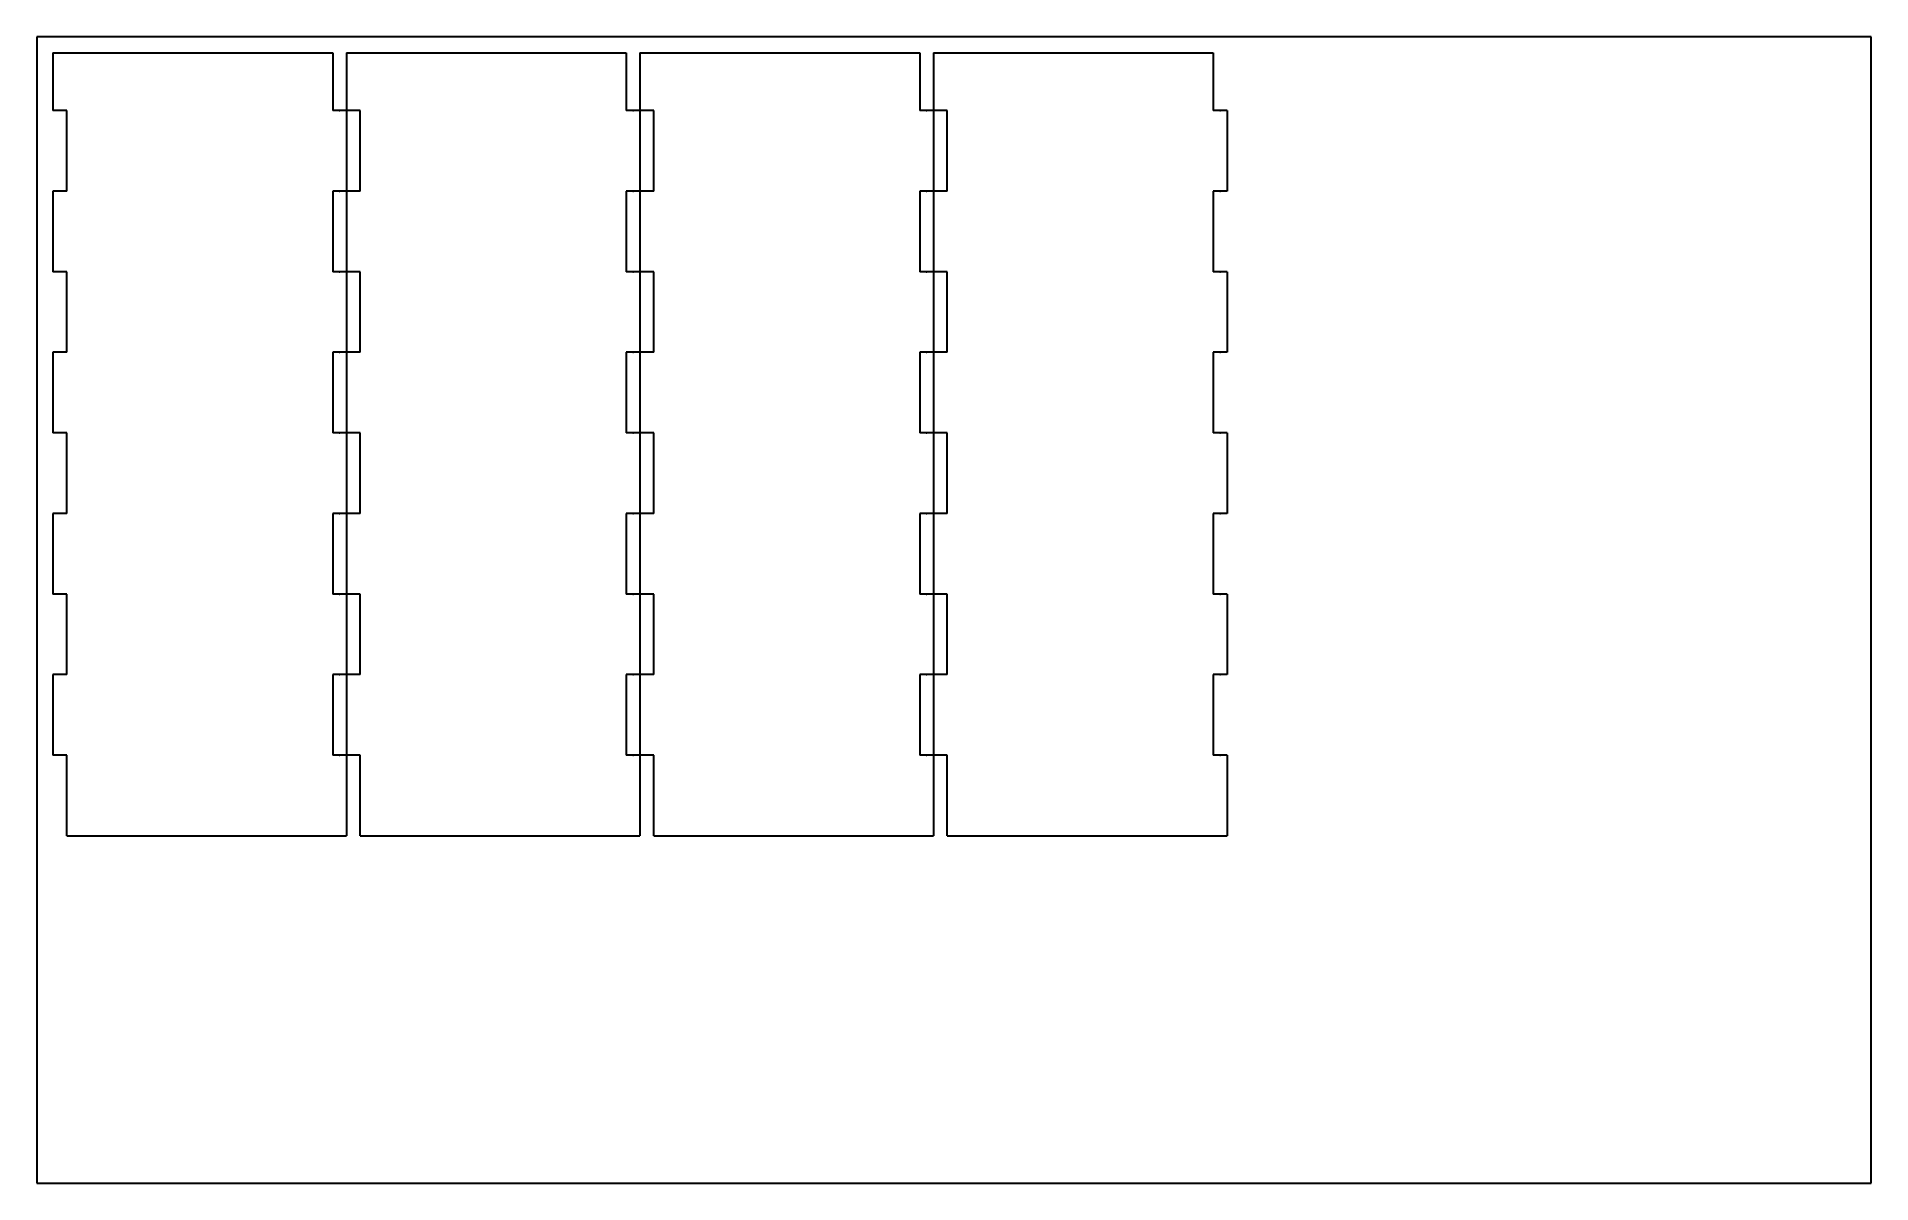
# Model space of a CAD drawing. Header units: millimetres. Extents: x 2495 to 3295, y 1293 to 1793.
import ezdxf

# ---------------------------------------------------------------- set-up
doc = ezdxf.new("R2010")
doc.units = ezdxf.units.MM
doc.layers.add('Tyk fuldstregslinje (Optegning)', color=7, linetype='Continuous', lineweight=30)

msp = doc.modelspace()

# ---------------------------------------------------------------- linework, layer by layer
at = {"layer": 'Tyk fuldstregslinje (Optegning)'}
for p, q in [((3295.28, 1792.67), (2495.28, 1792.67)), ((2495.28, 1792.67), (2495.28, 1292.67)), ((3295.28, 1292.67), (3295.28, 1792.67)), ((2502.35, 1785.6), (2624.35, 1785.6)), ((2502.35, 1785.6), (2502.35, 1760.46)), ((2624.35, 1785.6), (2624.35, 1760.46)), ((2630.35, 1785.6), (2752.35, 1785.6)), ((2630.35, 1785.6), (2630.35, 1760.46)), ((2752.35, 1785.6), (2752.35, 1760.46)), ((2758.35, 1785.6), (2880.35, 1785.6)), ((2758.35, 1785.6), (2758.35, 1760.46)), ((2880.35, 1785.6), (2880.35, 1760.46)), ((2886.35, 1785.6), (3008.35, 1785.6)), ((2886.35, 1785.6), (2886.35, 1760.46)), ((3008.35, 1785.6), (3008.35, 1760.46)), ((2508.35, 1760.46), (2502.35, 1760.46)), ((2508.35, 1725.32), (2508.35, 1760.46)), ((2630.35, 1760.46), (2624.35, 1760.46)), ((2630.35, 1760.46), (2630.35, 1725.32)), ((2636.35, 1760.46), (2630.35, 1760.46)), ((2636.35, 1725.32), (2636.35, 1760.46)), ((2758.35, 1760.46), (2752.35, 1760.46)), ((2758.35, 1760.46), (2758.35, 1725.32)), ((2764.35, 1760.46), (2758.35, 1760.46)), ((2764.35, 1725.32), (2764.35, 1760.46)), ((2886.35, 1760.46), (2880.35, 1760.46)), ((2886.35, 1760.46), (2886.35, 1725.32)), ((2892.35, 1760.46), (2886.35, 1760.46)), ((2892.35, 1725.32), (2892.35, 1760.46)), ((3014.35, 1760.46), (3008.35, 1760.46)), ((3014.35, 1760.46), (3014.35, 1725.32)), ((2502.35, 1725.32), (2502.35, 1690.19)), ((2508.35, 1725.32), (2502.35, 1725.32)), ((2624.35, 1725.32), (2624.35, 1690.19)), ((2630.35, 1725.32), (2624.35, 1725.32)), ((2630.35, 1725.32), (2630.35, 1690.19)), ((2636.35, 1725.32), (2630.35, 1725.32)), ((2752.35, 1725.32), (2752.35, 1690.19)), ((2758.35, 1725.32), (2752.35, 1725.32)), ((2758.35, 1725.32), (2758.35, 1690.19)), ((2764.35, 1725.32), (2758.35, 1725.32)), ((2880.35, 1725.32), (2880.35, 1690.19)), ((2886.35, 1725.32), (2880.35, 1725.32)), ((2886.35, 1725.32), (2886.35, 1690.19)), ((2892.35, 1725.32), (2886.35, 1725.32)), ((3008.35, 1725.32), (3008.35, 1690.19)), ((3014.35, 1725.32), (3008.35, 1725.32)), ((2508.35, 1690.19), (2502.35, 1690.19)), ((2508.35, 1655.05), (2508.35, 1690.19)), ((2630.35, 1690.19), (2624.35, 1690.19)), ((2630.35, 1690.19), (2630.35, 1655.05)), ((2636.35, 1690.19), (2630.35, 1690.19)), ((2636.35, 1655.05), (2636.35, 1690.19)), ((2758.35, 1690.19), (2752.35, 1690.19)), ((2758.35, 1690.19), (2758.35, 1655.05)), ((2764.35, 1690.19), (2758.35, 1690.19)), ((2764.35, 1655.05), (2764.35, 1690.19)), ((2886.35, 1690.19), (2880.35, 1690.19)), ((2886.35, 1690.19), (2886.35, 1655.05)), ((2892.35, 1690.19), (2886.35, 1690.19)), ((2892.35, 1655.05), (2892.35, 1690.19)), ((3014.35, 1690.19), (3008.35, 1690.19)), ((3014.35, 1690.19), (3014.35, 1655.05)), ((2502.35, 1655.05), (2502.35, 1619.91)), ((2508.35, 1655.05), (2502.35, 1655.05)), ((2624.35, 1655.05), (2624.35, 1619.91)), ((2630.35, 1655.05), (2624.35, 1655.05)), ((2630.35, 1655.05), (2630.35, 1619.91)), ((2636.35, 1655.05), (2630.35, 1655.05)), ((2752.35, 1655.05), (2752.35, 1619.91)), ((2758.35, 1655.05), (2752.35, 1655.05)), ((2758.35, 1655.05), (2758.35, 1619.91)), ((2764.35, 1655.05), (2758.35, 1655.05)), ((2880.35, 1655.05), (2880.35, 1619.91)), ((2886.35, 1655.05), (2880.35, 1655.05)), ((2886.35, 1655.05), (2886.35, 1619.91)), ((2892.35, 1655.05), (2886.35, 1655.05)), ((3008.35, 1655.05), (3008.35, 1619.91)), ((3014.35, 1655.05), (3008.35, 1655.05)), ((2508.35, 1619.91), (2502.35, 1619.91)), ((2508.35, 1584.77), (2508.35, 1619.91)), ((2630.35, 1619.91), (2624.35, 1619.91)), ((2630.35, 1619.91), (2630.35, 1584.77)), ((2636.35, 1619.91), (2630.35, 1619.91)), ((2636.35, 1584.77), (2636.35, 1619.91)), ((2758.35, 1619.91), (2752.35, 1619.91)), ((2758.35, 1619.91), (2758.35, 1584.77)), ((2764.35, 1619.91), (2758.35, 1619.91)), ((2764.35, 1584.77), (2764.35, 1619.91)), ((2886.35, 1619.91), (2880.35, 1619.91)), ((2886.35, 1619.91), (2886.35, 1584.77)), ((2892.35, 1619.91), (2886.35, 1619.91)), ((2892.35, 1584.77), (2892.35, 1619.91)), ((3014.35, 1619.91), (3008.35, 1619.91)), ((3014.35, 1619.91), (3014.35, 1584.77)), ((2502.35, 1584.77), (2502.35, 1549.63)), ((2508.35, 1584.77), (2502.35, 1584.77)), ((2624.35, 1584.77), (2624.35, 1549.63)), ((2630.35, 1584.77), (2624.35, 1584.77)), ((2630.35, 1584.77), (2630.35, 1549.63)), ((2636.35, 1584.77), (2630.35, 1584.77)), ((2752.35, 1584.77), (2752.35, 1549.63)), ((2758.35, 1584.77), (2752.35, 1584.77)), ((2758.35, 1584.77), (2758.35, 1549.63)), ((2764.35, 1584.77), (2758.35, 1584.77)), ((2880.35, 1584.77), (2880.35, 1549.63)), ((2886.35, 1584.77), (2880.35, 1584.77)), ((2886.35, 1584.77), (2886.35, 1549.63)), ((2892.35, 1584.77), (2886.35, 1584.77)), ((3008.35, 1584.77), (3008.35, 1549.63)), ((3014.35, 1584.77), (3008.35, 1584.77)), ((2508.35, 1549.63), (2502.35, 1549.63)), ((2508.35, 1514.49), (2508.35, 1549.63)), ((2630.35, 1549.63), (2624.35, 1549.63)), ((2630.35, 1549.63), (2630.35, 1514.49)), ((2636.35, 1549.63), (2630.35, 1549.63)), ((2636.35, 1514.49), (2636.35, 1549.63)), ((2758.35, 1549.63), (2752.35, 1549.63)), ((2758.35, 1549.63), (2758.35, 1514.49)), ((2764.35, 1549.63), (2758.35, 1549.63)), ((2764.35, 1514.49), (2764.35, 1549.63)), ((2886.35, 1549.63), (2880.35, 1549.63)), ((2886.35, 1549.63), (2886.35, 1514.49)), ((2892.35, 1549.63), (2886.35, 1549.63)), ((2892.35, 1514.49), (2892.35, 1549.63)), ((3014.35, 1549.63), (3008.35, 1549.63)), ((3014.35, 1549.63), (3014.35, 1514.49)), ((2502.35, 1514.49), (2502.35, 1479.35)), ((2508.35, 1514.49), (2502.35, 1514.49)), ((2624.35, 1514.49), (2624.35, 1479.35)), ((2630.35, 1514.49), (2624.35, 1514.49)), ((2630.35, 1514.49), (2630.35, 1479.35)), ((2636.35, 1514.49), (2630.35, 1514.49)), ((2752.35, 1514.49), (2752.35, 1479.35)), ((2758.35, 1514.49), (2752.35, 1514.49)), ((2758.35, 1514.49), (2758.35, 1479.35)), ((2764.35, 1514.49), (2758.35, 1514.49)), ((2880.35, 1514.49), (2880.35, 1479.35)), ((2886.35, 1514.49), (2880.35, 1514.49)), ((2886.35, 1514.49), (2886.35, 1479.35)), ((2892.35, 1514.49), (2886.35, 1514.49)), ((3008.35, 1514.49), (3008.35, 1479.35)), ((3014.35, 1514.49), (3008.35, 1514.49)), ((2508.35, 1479.35), (2502.35, 1479.35)), ((2508.35, 1444.21), (2508.35, 1479.35)), ((2630.35, 1479.35), (2624.35, 1479.35)), ((2630.35, 1479.35), (2630.35, 1444.21)), ((2636.35, 1479.35), (2630.35, 1479.35)), ((2636.35, 1444.21), (2636.35, 1479.35)), ((2758.35, 1479.35), (2752.35, 1479.35)), ((2758.35, 1479.35), (2758.35, 1444.21)), ((2764.35, 1479.35), (2758.35, 1479.35)), ((2764.35, 1444.21), (2764.35, 1479.35)), ((2886.35, 1479.35), (2880.35, 1479.35)), ((2886.35, 1479.35), (2886.35, 1444.21)), ((2892.35, 1479.35), (2886.35, 1479.35)), ((2892.35, 1444.21), (2892.35, 1479.35)), ((3014.35, 1479.35), (3008.35, 1479.35)), ((3014.35, 1479.35), (3014.35, 1444.21)), ((2508.35, 1444.21), (2630.35, 1444.21)), ((2636.35, 1444.21), (2758.35, 1444.21)), ((2764.35, 1444.21), (2886.35, 1444.21)), ((2892.35, 1444.21), (3014.35, 1444.21)), ((2495.28, 1292.67), (3295.28, 1292.67))]:
    msp.add_line(p, q, dxfattribs=at)
for p in [(2627.35, 1760.46), (2755.35, 1760.46), (2883.35, 1760.46), (3011.35, 1760.46), (2627.35, 1725.32), (2755.35, 1725.32), (2883.35, 1725.32), (3011.35, 1725.32), (2627.35, 1690.19), (2755.35, 1690.19), (2883.35, 1690.19), (3011.35, 1690.19), (2627.35, 1655.05), (2755.35, 1655.05), (2883.35, 1655.05), (3011.35, 1655.05), (2627.35, 1619.91), (2755.35, 1619.91), (2883.35, 1619.91), (3011.35, 1619.91), (2627.35, 1584.77), (2755.35, 1584.77), (2883.35, 1584.77), (3011.35, 1584.77), (2627.35, 1549.63), (2755.35, 1549.63), (2883.35, 1549.63), (3011.35, 1549.63), (2627.35, 1514.49), (2755.35, 1514.49), (2883.35, 1514.49), (3011.35, 1514.49), (2627.35, 1479.35), (2755.35, 1479.35), (2883.35, 1479.35), (3011.35, 1479.35)]:
    msp.add_point(p, dxfattribs=at)

doc.saveas('drawing.dxf')
